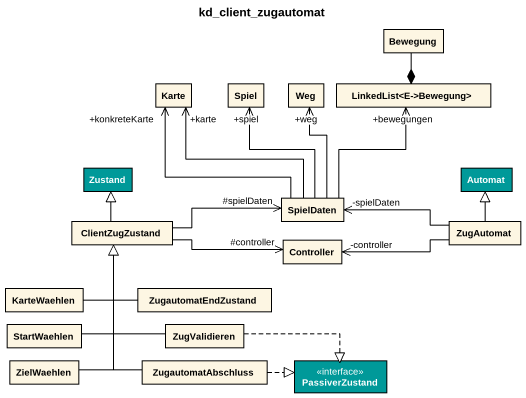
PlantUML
@startuml
title kd_client_zugautomat
hide circle
hide empty members
class Bewegung
class Karte
class Spiel
class Weg
class "LinkedList<E->Bewegung>" as LinkedList_E_Bewegung
class Zustand #009999
class Automat #009999
class ClientZugZustand
class SpielDaten
class ZugAutomat
class Controller
class KarteWaehlen
class ZugautomatEndZustand
class StartWaehlen
class ZugValidieren
class ZielWaehlen
class ZugautomatAbschluss
interface PassiverZustand #009999
Karte "+karte" <-- SpielDaten
Karte "+konkreteKarte" <-- SpielDaten
Spiel "+spiel" <-- SpielDaten
Weg "+weg" <-- SpielDaten
LinkedList_E_Bewegung *-up- Bewegung
LinkedList_E_Bewegung "+bewegungen" <-- SpielDaten
ClientZugZustand -up-|> Zustand
SpielDaten "#spielDaten" <-left- ClientZugZustand
SpielDaten "-spielDaten" <-right- ZugAutomat
ZugAutomat -up-|> Automat
Controller "#controller" <-left- ClientZugZustand
Controller "-controller" <-right- ZugAutomat
KarteWaehlen -up-|> ClientZugZustand
ZugautomatEndZustand -up-|> ClientZugZustand
StartWaehlen -up-|> ClientZugZustand
ZugValidieren -up-|> ClientZugZustand
ZugValidieren .right.|> PassiverZustand
ZielWaehlen -up-|> ClientZugZustand
ZugautomatAbschluss -up-|> ClientZugZustand
ZugautomatAbschluss .right.|> PassiverZustand
@enduml
